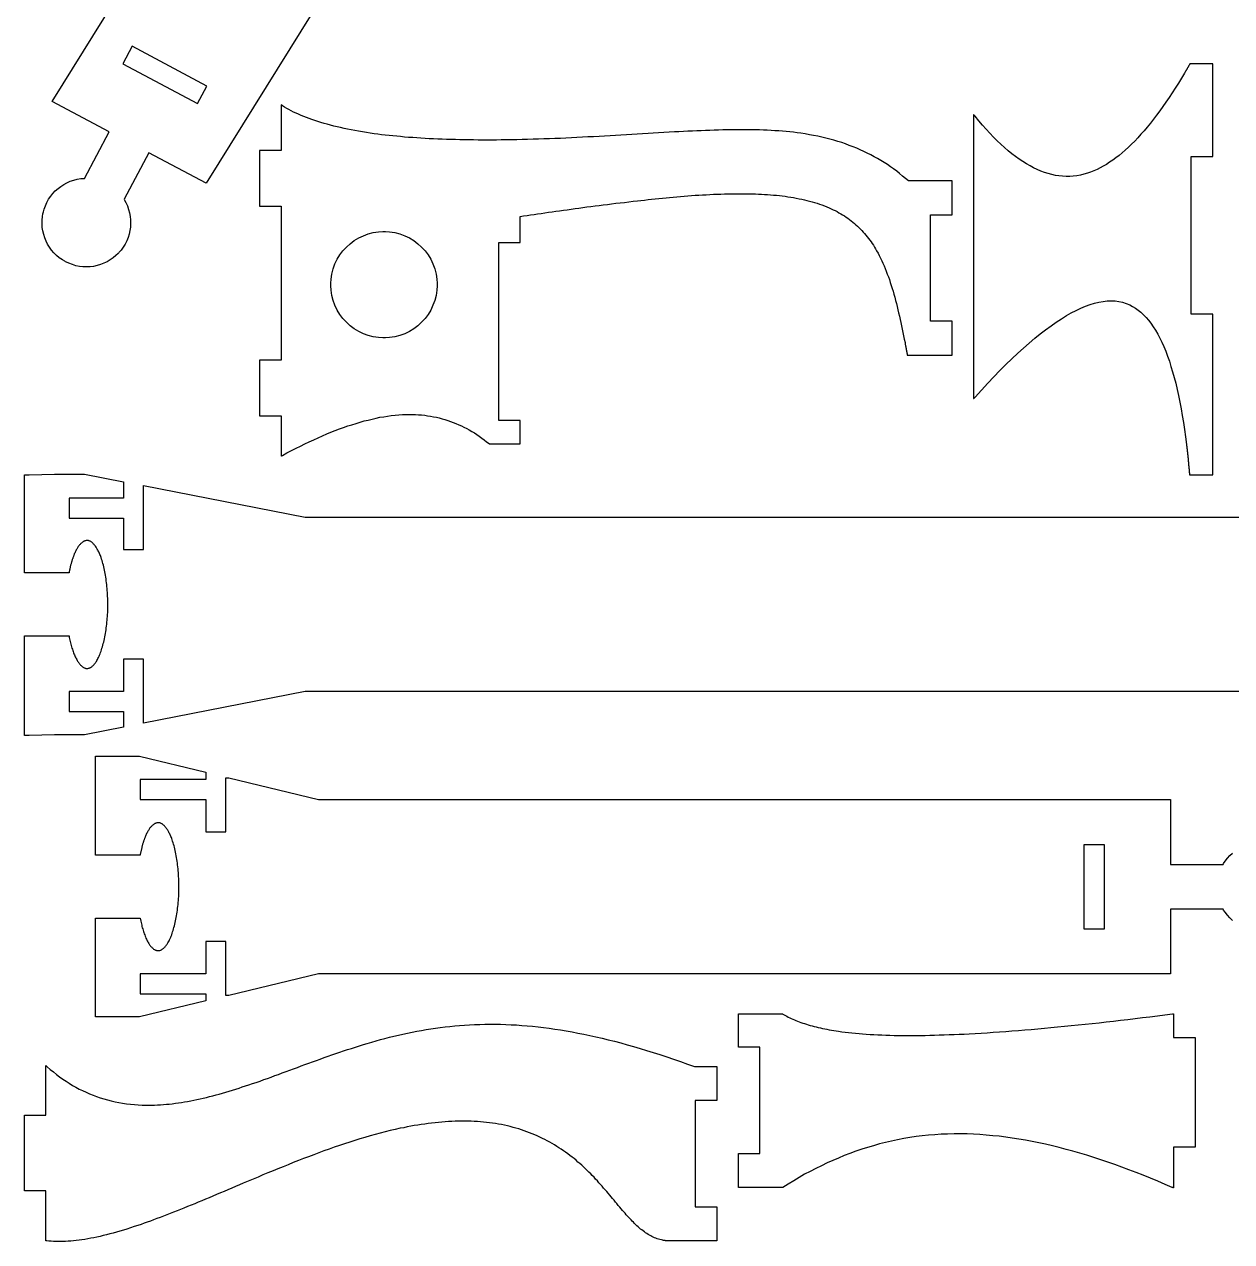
# Model space of a CAD drawing. Extents: x 10 to 260, y 0 to 1543.
# Drawn here: x 10 to 121.9, y 5.7 to 118.5 of the extents above; entities that cross this region are included whole.
import ezdxf

# ---------------------------------------------------------------- set-up
doc = ezdxf.new("R2010")
doc.units = 0
doc.layers.get('0').update_dxf_attribs({"linetype": 'CONTINUOUS'})

msp = doc.modelspace()

# ---------------------------------------------------------------- linework, layer by layer
at = {"color": 0}
for points in [[(67.5, 169.12), (26.84, 103.82), (21.53, 106.64), (19.24, 102.33), (19.28, 102.25), (19.41, 102.03), (19.55, 101.72), (19.66, 101.4), (19.75, 101.08), (19.81, 100.75), (19.84, 100.42), (19.85, 100.09), (19.83, 99.76), (19.78, 99.43), (19.71, 99.11), (19.61, 98.8), (19.49, 98.49), (19.34, 98.19), (19.16, 97.9), (18.96, 97.62), (18.8, 97.43), (18.74, 97.36), (18.68, 97.3), (18.49, 97.12), (18.23, 96.9), (17.95, 96.71), (17.67, 96.54), (17.37, 96.4), (17.06, 96.28), (16.74, 96.19), (16.42, 96.12), (16.09, 96.08), (15.76, 96.07), (15.43, 96.08), (15.1, 96.12), (14.77, 96.18), (14.45, 96.28), (14.13, 96.4), (13.89, 96.51), (13.82, 96.55), (13.74, 96.59), (13.52, 96.72), (13.24, 96.92), (12.98, 97.13), (12.74, 97.37), (12.53, 97.62), (12.33, 97.89), (12.16, 98.17), (12.01, 98.46), (11.89, 98.77), (11.79, 99.08), (11.71, 99.4), (11.66, 99.73), (11.64, 100.07), (11.64, 100.4), (11.68, 100.74), (11.72, 101), (11.74, 101.08), (11.76, 101.17), (11.83, 101.42), (11.95, 101.74), (12.09, 102.04), (12.25, 102.33), (12.44, 102.61), (12.65, 102.87), (12.87, 103.11), (13.12, 103.33), (13.38, 103.53), (13.66, 103.71), (13.95, 103.86), (14.25, 104), (14.57, 104.11), (14.9, 104.19), (15.23, 104.25), (15.49, 104.27), (15.57, 104.27), (17.87, 108.59), (12.57, 111.4), (48.51, 169.19)], [(212.78, 56.72), (36.02, 56.72), (21.03, 53.79), (21.03, 59.72), (19.18, 59.72), (19.18, 56.72), (14.15, 56.72), (14.15, 54.87), (19.18, 54.87), (19.18, 53.42), (15.57, 52.72), (15.11, 52.72), (12.79, 52.7), (10.46, 52.66), (10, 52.64), (10, 61.87), (14.14, 61.87), (14.16, 61.74), (14.19, 61.6), (14.22, 61.48), (14.25, 61.35), (14.28, 61.22), (14.31, 61.1), (14.34, 60.98), (14.38, 60.87), (14.41, 60.75), (14.45, 60.64), (14.48, 60.53), (14.52, 60.43), (14.56, 60.32), (14.6, 60.22), (14.64, 60.13), (14.68, 60.03), (14.72, 59.94), (14.76, 59.85), (14.8, 59.77), (14.85, 59.69), (14.89, 59.61), (14.93, 59.54), (14.98, 59.47), (15.02, 59.4), (15.07, 59.34), (15.12, 59.28), (15.16, 59.23), (15.21, 59.18), (15.25, 59.13), (15.3, 59.09), (15.35, 59.05), (15.39, 59.01), (15.44, 58.98), (15.48, 58.96), (15.53, 58.93), (15.57, 58.91), (15.62, 58.9), (15.66, 58.88), (15.71, 58.87), (15.75, 58.87), (15.8, 58.87), (15.84, 58.87), (15.89, 58.87), (15.93, 58.88), (15.97, 58.89), (16.02, 58.9), (16.06, 58.92), (16.11, 58.94), (16.15, 58.96), (16.2, 58.99), (16.24, 59.02), (16.28, 59.06), (16.33, 59.09), (16.37, 59.14), (16.41, 59.18), (16.46, 59.23), (16.5, 59.28), (16.54, 59.33), (16.59, 59.39), (16.63, 59.45), (16.67, 59.52), (16.71, 59.59), (16.77, 59.68), (16.82, 59.78), (16.87, 59.88), (16.92, 59.99), (16.97, 60.1), (17.02, 60.22), (17.06, 60.34), (17.11, 60.47), (17.15, 60.6), (17.19, 60.73), (17.24, 60.87), (17.28, 61.01), (17.31, 61.16), (17.35, 61.31), (17.39, 61.46), (17.42, 61.62), (17.45, 61.78), (17.48, 61.94), (17.51, 62.1), (17.54, 62.27), (17.57, 62.44), (17.59, 62.61), (17.61, 62.79), (17.63, 62.96), (17.65, 63.14), (17.67, 63.32), (17.68, 63.5), (17.7, 63.69), (17.71, 63.87), (17.72, 64.05), (17.72, 64.24), (17.73, 64.43), (17.73, 64.61), (17.73, 64.8), (17.73, 64.98), (17.73, 65.17), (17.72, 65.36), (17.71, 65.54), (17.7, 65.73), (17.69, 65.91), (17.68, 66.09), (17.67, 66.27), (17.65, 66.45), (17.63, 66.63), (17.61, 66.81), (17.59, 66.98), (17.57, 67.15), (17.54, 67.32), (17.51, 67.49), (17.48, 67.66), (17.45, 67.82), (17.42, 67.98), (17.39, 68.13), (17.35, 68.29), (17.32, 68.44), (17.28, 68.58), (17.24, 68.72), (17.2, 68.86), (17.16, 69), (17.11, 69.13), (17.08, 69.23), (17.04, 69.32), (17, 69.41), (16.96, 69.5), (16.92, 69.59), (16.89, 69.68), (16.85, 69.76), (16.8, 69.83), (16.76, 69.91), (16.72, 69.98), (16.68, 70.05), (16.64, 70.11), (16.59, 70.18), (16.55, 70.23), (16.51, 70.29), (16.46, 70.34), (16.42, 70.39), (16.38, 70.44), (16.33, 70.48), (16.29, 70.52), (16.24, 70.55), (16.2, 70.59), (16.15, 70.61), (16.11, 70.64), (16.06, 70.66), (16.02, 70.68), (15.97, 70.69), (15.93, 70.71), (15.89, 70.71), (15.84, 70.72), (15.8, 70.72), (15.76, 70.72), (15.72, 70.71), (15.68, 70.7), (15.64, 70.69), (15.6, 70.68), (15.56, 70.66), (15.52, 70.65), (15.48, 70.62), (15.44, 70.6), (15.4, 70.57), (15.36, 70.54), (15.32, 70.51), (15.28, 70.47), (15.24, 70.44), (15.2, 70.4), (15.16, 70.35), (15.12, 70.31), (15.08, 70.26), (15.04, 70.21), (15, 70.15), (14.96, 70.1), (14.92, 70.04), (14.89, 69.97), (14.85, 69.91), (14.81, 69.84), (14.78, 69.77), (14.74, 69.7), (14.7, 69.63), (14.67, 69.55), (14.63, 69.47), (14.61, 69.42), (14.59, 69.37), (14.58, 69.32), (14.56, 69.27), (14.54, 69.22), (14.52, 69.17), (14.5, 69.12), (14.48, 69.06), (14.46, 69.01), (14.44, 68.95), (14.43, 68.9), (14.41, 68.84), (14.39, 68.78), (14.37, 68.73), (14.36, 68.67), (14.34, 68.61), (14.33, 68.55), (14.31, 68.49), (14.29, 68.43), (14.28, 68.37), (14.26, 68.3), (14.25, 68.24), (14.23, 68.18), (14.22, 68.11), (14.2, 68.05), (14.19, 67.98), (14.18, 67.92), (14.16, 67.85), (14.15, 67.79), (14.14, 67.72), (14.14, 67.72), (10, 67.72), (10, 76.8), (10.46, 76.81), (12.79, 76.85), (15.11, 76.87), (15.57, 76.87), (19.18, 76.16), (19.18, 74.65), (14.15, 74.65), (14.15, 72.8), (19.18, 72.8), (19.18, 69.87), (21.03, 69.87), (21.03, 75.8), (36.02, 72.87), (212.78, 72.87)], [(121.93, 35.52), (121.69, 35.75), (121.46, 36), (121.25, 36.27), (121.11, 36.48), (121.07, 36.56), (116.19, 36.56), (116.19, 30.57), (37.25, 30.57), (28.96, 28.57), (28.67, 28.57), (28.67, 33.57), (26.82, 33.57), (26.82, 30.57), (20.74, 30.57), (20.74, 28.72), (26.82, 28.72), (26.82, 28.05), (20.67, 26.57), (16.59, 26.57), (16.59, 35.72), (20.73, 35.72), (20.75, 35.59), (20.78, 35.45), (20.81, 35.33), (20.84, 35.2), (20.87, 35.07), (20.9, 34.95), (20.93, 34.83), (20.97, 34.72), (21, 34.6), (21.04, 34.49), (21.07, 34.38), (21.11, 34.28), (21.15, 34.17), (21.19, 34.07), (21.23, 33.98), (21.27, 33.88), (21.31, 33.79), (21.35, 33.7), (21.39, 33.62), (21.44, 33.54), (21.48, 33.46), (21.52, 33.39), (21.57, 33.32), (21.61, 33.25), (21.66, 33.19), (21.7, 33.13), (21.75, 33.08), (21.8, 33.03), (21.84, 32.98), (21.89, 32.94), (21.94, 32.9), (21.98, 32.86), (22.03, 32.83), (22.07, 32.81), (22.12, 32.78), (22.16, 32.76), (22.21, 32.75), (22.25, 32.73), (22.3, 32.72), (22.34, 32.72), (22.38, 32.72), (22.43, 32.72), (22.47, 32.72), (22.52, 32.73), (22.56, 32.74), (22.61, 32.75), (22.65, 32.77), (22.7, 32.79), (22.74, 32.81), (22.78, 32.84), (22.83, 32.87), (22.87, 32.91), (22.92, 32.94), (22.96, 32.99), (23, 33.03), (23.05, 33.08), (23.09, 33.13), (23.13, 33.18), (23.18, 33.24), (23.22, 33.3), (23.26, 33.37), (23.3, 33.44), (23.36, 33.53), (23.41, 33.63), (23.46, 33.73), (23.51, 33.84), (23.56, 33.95), (23.6, 34.07), (23.65, 34.19), (23.7, 34.32), (23.74, 34.45), (23.78, 34.58), (23.82, 34.72), (23.86, 34.86), (23.9, 35.01), (23.94, 35.16), (23.98, 35.31), (24.01, 35.47), (24.04, 35.63), (24.07, 35.79), (24.1, 35.95), (24.13, 36.12), (24.16, 36.29), (24.18, 36.46), (24.2, 36.64), (24.22, 36.81), (24.24, 36.99), (24.26, 37.17), (24.27, 37.35), (24.29, 37.54), (24.3, 37.72), (24.31, 37.9), (24.31, 38.09), (24.32, 38.28), (24.32, 38.46), (24.32, 38.65), (24.32, 38.83), (24.32, 39.02), (24.31, 39.21), (24.3, 39.39), (24.29, 39.58), (24.28, 39.76), (24.27, 39.94), (24.26, 40.12), (24.24, 40.3), (24.22, 40.48), (24.2, 40.66), (24.18, 40.83), (24.15, 41), (24.13, 41.17), (24.1, 41.34), (24.07, 41.51), (24.04, 41.67), (24.01, 41.83), (23.98, 41.98), (23.94, 42.14), (23.91, 42.29), (23.87, 42.43), (23.83, 42.57), (23.79, 42.71), (23.74, 42.85), (23.7, 42.98), (23.66, 43.1), (23.62, 43.19), (23.58, 43.28), (23.55, 43.37), (23.51, 43.45), (23.47, 43.53), (23.43, 43.61), (23.4, 43.68), (23.36, 43.75), (23.32, 43.82), (23.28, 43.89), (23.24, 43.95), (23.19, 44.01), (23.15, 44.07), (23.11, 44.12), (23.07, 44.17), (23.03, 44.22), (22.98, 44.27), (22.94, 44.31), (22.9, 44.35), (22.86, 44.38), (22.81, 44.42), (22.77, 44.45), (22.73, 44.47), (22.69, 44.5), (22.64, 44.52), (22.6, 44.53), (22.56, 44.55), (22.52, 44.56), (22.47, 44.56), (22.43, 44.57), (22.39, 44.57), (22.35, 44.57), (22.31, 44.56), (22.27, 44.55), (22.22, 44.54), (22.18, 44.53), (22.14, 44.51), (22.1, 44.49), (22.06, 44.47), (22.02, 44.44), (21.97, 44.41), (21.93, 44.38), (21.89, 44.35), (21.85, 44.31), (21.81, 44.27), (21.77, 44.23), (21.73, 44.18), (21.68, 44.13), (21.64, 44.08), (21.6, 44.02), (21.56, 43.97), (21.52, 43.9), (21.49, 43.84), (21.45, 43.77), (21.41, 43.71), (21.37, 43.63), (21.33, 43.56), (21.3, 43.48), (21.26, 43.4), (21.22, 43.32), (21.2, 43.27), (21.18, 43.22), (21.16, 43.17), (21.14, 43.12), (21.13, 43.07), (21.11, 43.02), (21.09, 42.97), (21.07, 42.91), (21.05, 42.86), (21.03, 42.8), (21.02, 42.75), (21, 42.69), (20.98, 42.63), (20.96, 42.58), (20.95, 42.52), (20.93, 42.46), (20.91, 42.4), (20.9, 42.34), (20.88, 42.28), (20.87, 42.22), (20.85, 42.15), (20.84, 42.09), (20.82, 42.03), (20.81, 41.96), (20.79, 41.9), (20.78, 41.83), (20.77, 41.77), (20.75, 41.7), (20.74, 41.64), (20.73, 41.57), (20.73, 41.57), (16.59, 41.57), (16.59, 50.72), (20.67, 50.72), (26.82, 49.24), (26.82, 48.57), (20.74, 48.57), (20.74, 46.72), (26.82, 46.72), (26.82, 43.72), (28.67, 43.72), (28.67, 48.72), (28.96, 48.72), (37.25, 46.72), (116.19, 46.72), (116.19, 40.71), (121.07, 40.71), (121.11, 40.78), (121.25, 41), (121.46, 41.27), (121.69, 41.52), (121.93, 41.74)]]:
    msp.add_lwpolyline(points, dxfattribs=at)
for points in [[(19.99, 116.52), (19.12, 114.88), (26.05, 111.2), (26.92, 112.83), (19.99, 116.52)], [(117.95, 76.8), (120.1, 76.8), (120.1, 91.69), (118.1, 91.69), (118.1, 106.3), (120.1, 106.3), (120.1, 114.87), (117.98, 114.87), (117.98, 114.87), (117.97, 114.86), (117.97, 114.86), (117.97, 114.86), (117.97, 114.86), (117.97, 114.86), (117.97, 114.85), (117.97, 114.85), (117.97, 114.85), (117.97, 114.85), (117.97, 114.85), (117.97, 114.85), (117.96, 114.84), (117.96, 114.84), (117.96, 114.84), (117.96, 114.84), (117.96, 114.83), (117.96, 114.83), (117.96, 114.83), (117.96, 114.83), (117.94, 114.8), (117.92, 114.78), (117.91, 114.75), (117.89, 114.72), (117.86, 114.67), (117.85, 114.64), (117.83, 114.61), (117.82, 114.59), (117.78, 114.53), (117.77, 114.51), (117.74, 114.45), (117.72, 114.43), (117.69, 114.37), (117.68, 114.35), (117.66, 114.32), (117.64, 114.29), (117.63, 114.27), (117.61, 114.24), (117.6, 114.22), (117.58, 114.19), (117.55, 114.14), (117.54, 114.11), (117.52, 114.08), (117.49, 114.03), (117.2, 113.55), (116.92, 113.09), (116.63, 112.63), (116.34, 112.19), (116.05, 111.75), (115.76, 111.33), (115.47, 110.92), (115.19, 110.52), (114.9, 110.13), (114.61, 109.75), (114.32, 109.38), (114.03, 109.03), (113.74, 108.69), (113.45, 108.36), (113.16, 108.04), (112.87, 107.73), (112.58, 107.44), (112.29, 107.16), (112, 106.89), (111.71, 106.64), (111.42, 106.4), (111.13, 106.17), (110.83, 105.96), (110.54, 105.76), (110.25, 105.57), (109.96, 105.4), (109.67, 105.24), (109.38, 105.09), (109.08, 104.96), (108.79, 104.85), (108.5, 104.74), (108.17, 104.65), (107.84, 104.57), (107.51, 104.51), (107.18, 104.47), (106.85, 104.45), (106.52, 104.45), (106.19, 104.47), (105.85, 104.5), (105.52, 104.55), (105.19, 104.62), (104.85, 104.71), (104.52, 104.82), (104.18, 104.94), (103.85, 105.09), (103.51, 105.24), (103.18, 105.42), (102.84, 105.61), (102.5, 105.82), (102.17, 106.05), (101.83, 106.29), (101.49, 106.55), (101.15, 106.83), (100.81, 107.12), (100.47, 107.43), (100.13, 107.76), (99.79, 108.1), (99.45, 108.45), (99.11, 108.82), (98.77, 109.21), (98.42, 109.61), (98.08, 110.03), (98.05, 110.06), (98.05, 110.07), (98.02, 110.1), (98.01, 110.11), (98.01, 110.12), (98, 110.12), (97.99, 110.14), (97.98, 110.15), (97.97, 110.16), (97.96, 110.17), (97.95, 110.19), (97.95, 110.19), (97.95, 83.87), (97.95, 83.87), (97.95, 83.88), (97.96, 83.88), (97.96, 83.89), (97.97, 83.89), (97.97, 83.9), (97.98, 83.9), (97.98, 83.91), (97.99, 83.91), (97.99, 83.92), (97.99, 83.92), (98, 83.92), (98, 83.93), (98.01, 83.93), (98.01, 83.94), (98.02, 83.94), (98.02, 83.95), (98.02, 83.95), (98.03, 83.96), (98.03, 83.96), (98.04, 83.97), (98.04, 83.97), (98.05, 83.98), (98.06, 83.99), (98.06, 83.99), (98.06, 84), (98.07, 84), (98.07, 84.01), (98.08, 84.01), (98.67, 84.66), (99.25, 85.28), (99.82, 85.89), (100.39, 86.47), (100.94, 87.02), (101.49, 87.56), (102.04, 88.07), (102.57, 88.55), (103.1, 89.01), (103.61, 89.45), (104.12, 89.86), (104.62, 90.25), (105.12, 90.61), (105.6, 90.95), (106.08, 91.26), (106.54, 91.55), (107, 91.81), (107.45, 92.04), (107.89, 92.25), (108.32, 92.43), (108.74, 92.58), (109.15, 92.71), (109.55, 92.8), (109.94, 92.87), (110.33, 92.91), (110.7, 92.93), (111.06, 92.91), (111.41, 92.86), (111.75, 92.79), (112.09, 92.69), (112.41, 92.55), (112.68, 92.41), (112.94, 92.25), (113.19, 92.07), (113.44, 91.87), (113.69, 91.64), (113.92, 91.39), (114.15, 91.13), (114.37, 90.84), (114.58, 90.53), (114.79, 90.2), (115, 89.85), (115.19, 89.48), (115.38, 89.09), (115.56, 88.68), (115.74, 88.25), (115.91, 87.8), (116.08, 87.34), (116.23, 86.85), (116.38, 86.35), (116.53, 85.82), (116.67, 85.28), (116.8, 84.72), (116.93, 84.14), (117.05, 83.55), (117.17, 82.93), (117.28, 82.3), (117.39, 81.66), (117.48, 80.99), (117.58, 80.31), (117.67, 79.61), (117.68, 79.52), (117.69, 79.43), (117.7, 79.35), (117.71, 79.26), (117.72, 79.17), (117.73, 79.08), (117.74, 78.99), (117.75, 78.9), (117.76, 78.81), (117.77, 78.72), (117.78, 78.63), (117.79, 78.54), (117.8, 78.45), (117.81, 78.36), (117.82, 78.27), (117.83, 78.17), (117.83, 78.08), (117.84, 77.99), (117.85, 77.9), (117.86, 77.81), (117.87, 77.71), (117.88, 77.62), (117.89, 77.53), (117.9, 77.43), (117.91, 77.34), (117.91, 77.24), (117.92, 77.15), (117.93, 77.06), (117.94, 76.96), (117.95, 76.87), (117.95, 76.8)], [(33.8, 111.07), (33.8, 106.84), (31.8, 106.84), (31.8, 101.69), (33.8, 101.69), (33.8, 87.42), (31.8, 87.42), (31.8, 82.27), (33.8, 82.27), (33.8, 78.54), (33.81, 78.55), (33.81, 78.55), (33.81, 78.55), (33.83, 78.56), (33.83, 78.56), (33.86, 78.57), (33.86, 78.58), (33.88, 78.59), (33.88, 78.59), (33.9, 78.6), (33.9, 78.6), (33.91, 78.6), (34.33, 78.83), (34.75, 79.05), (35.17, 79.26), (35.58, 79.47), (35.99, 79.67), (36.4, 79.87), (36.81, 80.06), (37.21, 80.24), (37.62, 80.42), (38.02, 80.59), (38.41, 80.75), (38.8, 80.9), (39.2, 81.05), (39.58, 81.19), (39.97, 81.33), (40.35, 81.45), (40.73, 81.57), (41.11, 81.68), (41.48, 81.79), (41.85, 81.88), (42.21, 81.97), (42.58, 82.05), (42.94, 82.13), (43.3, 82.19), (43.65, 82.25), (44, 82.29), (44.35, 82.33), (44.69, 82.36), (45.03, 82.38), (45.37, 82.4), (45.66, 82.4), (45.95, 82.4), (46.24, 82.39), (46.52, 82.37), (46.81, 82.35), (47.09, 82.32), (47.36, 82.28), (47.64, 82.24), (47.91, 82.19), (48.18, 82.13), (48.44, 82.07), (48.71, 82), (48.97, 81.92), (49.23, 81.84), (49.49, 81.75), (49.74, 81.66), (49.99, 81.56), (50.24, 81.45), (50.49, 81.33), (50.73, 81.21), (50.98, 81.09), (51.21, 80.96), (51.45, 80.82), (51.69, 80.68), (51.92, 80.53), (52.15, 80.37), (52.38, 80.21), (52.61, 80.04), (52.83, 79.87), (53.05, 79.7), (53.05, 79.69), (53.05, 79.69), (53.05, 79.69), (53.06, 79.69), (53.06, 79.69), (53.06, 79.69), (53.06, 79.69), (53.06, 79.69), (53.06, 79.69), (53.06, 79.69), (53.06, 79.69), (53.06, 79.69), (53.06, 79.69), (53.06, 79.69), (53.06, 79.69), (53.07, 79.69), (53.07, 79.68), (53.07, 79.68), (53.07, 79.68), (53.07, 79.68), (53.07, 79.68), (53.07, 79.68), (53.07, 79.68), (53.07, 79.68), (53.07, 79.68), (53.07, 79.68), (55.95, 79.68), (55.95, 81.83), (53.95, 81.83), (53.95, 98.34), (55.95, 98.34), (55.95, 100.74), (56.26, 100.79), (56.58, 100.84), (56.9, 100.89), (57.22, 100.93), (57.55, 100.98), (57.88, 101.03), (58.22, 101.08), (58.56, 101.13), (58.9, 101.18), (59.24, 101.23), (59.59, 101.27), (59.94, 101.32), (60.3, 101.37), (60.65, 101.42), (61.02, 101.47), (61.38, 101.52), (61.75, 101.57), (62.12, 101.62), (62.49, 101.67), (62.87, 101.72), (63.25, 101.76), (63.63, 101.81), (64.02, 101.86), (64.41, 101.91), (64.8, 101.96), (65.2, 102), (65.59, 102.05), (65.99, 102.1), (66.4, 102.15), (66.81, 102.19), (67.13, 102.23), (67.46, 102.26), (67.78, 102.3), (68.11, 102.33), (68.44, 102.37), (68.78, 102.4), (69.11, 102.44), (69.45, 102.47), (69.78, 102.5), (70.12, 102.53), (70.46, 102.56), (70.79, 102.59), (71.13, 102.62), (71.47, 102.65), (71.81, 102.67), (72.15, 102.7), (72.49, 102.72), (72.83, 102.74), (73.17, 102.76), (73.51, 102.78), (73.85, 102.8), (74.19, 102.81), (74.53, 102.82), (74.87, 102.83), (75.21, 102.84), (75.54, 102.85), (75.88, 102.85), (76.21, 102.85), (76.55, 102.85), (76.88, 102.85), (77.17, 102.85), (77.45, 102.84), (77.74, 102.83), (78.02, 102.82), (78.3, 102.81), (78.58, 102.79), (78.86, 102.77), (79.14, 102.75), (79.41, 102.73), (79.68, 102.7), (79.95, 102.67), (80.22, 102.64), (80.48, 102.61), (80.75, 102.57), (81.01, 102.53), (81.26, 102.49), (81.52, 102.44), (81.77, 102.39), (82.02, 102.34), (82.27, 102.29), (82.51, 102.23), (82.75, 102.17), (82.99, 102.1), (83.22, 102.04), (83.45, 101.96), (83.68, 101.89), (83.9, 101.81), (84.12, 101.73), (84.34, 101.64), (84.55, 101.55), (84.76, 101.46), (84.94, 101.37), (85.12, 101.28), (85.3, 101.19), (85.47, 101.09), (85.64, 100.99), (85.81, 100.89), (85.98, 100.79), (86.14, 100.68), (86.3, 100.57), (86.45, 100.45), (86.61, 100.34), (86.75, 100.22), (86.9, 100.09), (87.05, 99.97), (87.19, 99.84), (87.32, 99.71), (87.46, 99.57), (87.59, 99.43), (87.72, 99.29), (87.85, 99.15), (87.97, 99), (88.09, 98.86), (88.21, 98.7), (88.33, 98.55), (88.44, 98.39), (88.55, 98.23), (88.66, 98.07), (88.76, 97.9), (88.86, 97.73), (88.96, 97.56), (89.09, 97.33), (89.21, 97.11), (89.32, 96.88), (89.44, 96.64), (89.55, 96.4), (89.65, 96.16), (89.75, 95.91), (89.85, 95.66), (89.95, 95.41), (90.05, 95.15), (90.14, 94.89), (90.23, 94.62), (90.31, 94.36), (90.4, 94.08), (90.48, 93.81), (90.56, 93.53), (90.64, 93.25), (90.71, 92.97), (90.79, 92.68), (90.86, 92.39), (90.93, 92.1), (91, 91.81), (91.07, 91.51), (91.14, 91.21), (91.21, 90.91), (91.27, 90.6), (91.34, 90.3), (91.4, 89.99), (91.46, 89.68), (91.52, 89.36), (91.59, 89.05), (91.59, 89.01), (91.61, 88.94), (91.62, 88.9), (91.62, 88.87), (91.63, 88.83), (91.64, 88.79), (91.65, 88.72), (91.66, 88.68), (91.67, 88.64), (91.68, 88.57), (91.69, 88.53), (91.69, 88.5), (91.71, 88.39), (91.72, 88.35), (91.73, 88.31), (91.73, 88.27), (91.74, 88.24), (91.75, 88.2), (91.76, 88.16), (91.76, 88.13), (91.77, 88.09), (91.78, 88.05), (91.78, 88.01), (91.79, 87.98), (91.8, 87.94), (91.8, 87.9), (91.8, 87.9), (91.8, 87.9), (91.8, 87.9), (91.8, 87.9), (91.81, 87.9), (91.81, 87.9), (91.81, 87.9), (91.81, 87.9), (91.81, 87.89), (91.81, 87.89), (91.81, 87.89), (91.81, 87.89), (91.81, 87.89), (91.81, 87.89), (91.81, 87.89), (91.81, 87.89), (91.81, 87.89), (91.81, 87.89), (91.81, 87.89), (91.81, 87.88), (91.81, 87.88), (91.81, 87.88), (91.81, 87.88), (91.81, 87.88), (91.81, 87.88), (95.95, 87.88), (95.95, 91.03), (93.95, 91.03), (93.95, 100.88), (95.95, 100.88), (95.95, 104.03), (91.9, 104.03), (91.64, 104.26), (91.37, 104.49), (91.09, 104.72), (90.82, 104.94), (90.53, 105.15), (90.25, 105.35), (89.96, 105.55), (89.66, 105.74), (89.36, 105.93), (89.05, 106.11), (88.74, 106.28), (88.42, 106.45), (88.1, 106.61), (87.78, 106.77), (87.45, 106.92), (87.12, 107.06), (86.78, 107.2), (86.43, 107.33), (86.08, 107.46), (85.73, 107.58), (85.37, 107.69), (85.01, 107.8), (84.64, 107.9), (84.27, 108), (83.89, 108.09), (83.51, 108.17), (83.12, 108.25), (82.73, 108.32), (82.33, 108.39), (81.93, 108.45), (81.6, 108.5), (81.27, 108.54), (80.93, 108.58), (80.59, 108.61), (80.24, 108.64), (79.89, 108.67), (79.54, 108.69), (79.19, 108.72), (78.83, 108.73), (78.47, 108.75), (78.11, 108.76), (77.74, 108.77), (77.37, 108.78), (77, 108.78), (76.62, 108.78), (76.24, 108.78), (75.86, 108.78), (75.48, 108.78), (75.09, 108.77), (74.7, 108.76), (74.3, 108.75), (73.91, 108.74), (73.51, 108.72), (73.11, 108.71), (72.7, 108.69), (72.3, 108.67), (71.89, 108.65), (71.48, 108.63), (71.06, 108.61), (70.64, 108.59), (70.23, 108.57), (69.74, 108.54), (69.25, 108.51), (68.76, 108.48), (68.27, 108.45), (67.78, 108.42), (67.28, 108.39), (66.78, 108.37), (66.28, 108.34), (65.78, 108.31), (65.27, 108.28), (64.77, 108.25), (64.26, 108.22), (63.75, 108.19), (63.24, 108.16), (62.73, 108.13), (62.22, 108.11), (61.71, 108.08), (61.2, 108.06), (60.69, 108.03), (60.18, 108.01), (59.67, 107.98), (59.16, 107.96), (58.65, 107.94), (58.14, 107.92), (57.64, 107.91), (57.13, 107.89), (56.63, 107.87), (56.13, 107.86), (55.63, 107.85), (55.13, 107.84), (54.63, 107.83), (54.19, 107.83), (53.75, 107.82), (53.32, 107.82), (52.88, 107.82), (52.45, 107.82), (52.03, 107.82), (51.6, 107.83), (51.18, 107.83), (50.76, 107.84), (50.34, 107.85), (49.93, 107.86), (49.52, 107.87), (49.11, 107.88), (48.71, 107.9), (48.3, 107.91), (47.91, 107.93), (47.51, 107.95), (47.12, 107.97), (46.74, 107.99), (46.35, 108.02), (45.98, 108.05), (45.6, 108.07), (45.23, 108.1), (44.86, 108.14), (44.5, 108.17), (44.14, 108.21), (43.79, 108.24), (43.44, 108.28), (43.1, 108.32), (42.76, 108.37), (42.42, 108.41), (42.05, 108.46), (41.69, 108.52), (41.33, 108.58), (40.97, 108.64), (40.62, 108.7), (40.28, 108.76), (39.95, 108.83), (39.62, 108.9), (39.29, 108.97), (38.98, 109.04), (38.66, 109.12), (38.36, 109.2), (38.06, 109.28), (37.77, 109.36), (37.48, 109.45), (37.2, 109.53), (36.92, 109.62), (36.65, 109.72), (36.39, 109.81), (36.14, 109.91), (35.88, 110.01), (35.64, 110.11), (35.4, 110.21), (35.17, 110.32), (34.95, 110.42), (34.73, 110.53), (34.51, 110.65), (34.31, 110.76), (34.11, 110.88), (33.91, 111), (33.8, 111.07)], [(43.32, 99.35), (43.45, 99.35), (43.83, 99.32), (44.32, 99.25), (44.79, 99.13), (45.24, 98.96), (45.67, 98.75), (46.08, 98.51), (46.46, 98.22), (46.81, 97.9), (47.12, 97.55), (47.41, 97.18), (47.65, 96.77), (47.86, 96.34), (48.03, 95.89), (48.15, 95.41), (48.22, 94.93), (48.25, 94.55), (48.25, 94.42), (48.25, 94.3), (48.22, 93.92), (48.15, 93.43), (48.03, 92.96), (47.86, 92.51), (47.65, 92.07), (47.41, 91.67), (47.12, 91.29), (46.81, 90.94), (46.46, 90.62), (46.08, 90.34), (45.67, 90.09), (45.24, 89.88), (44.79, 89.72), (44.32, 89.6), (43.83, 89.52), (43.45, 89.5), (43.32, 89.5), (43.2, 89.5), (42.82, 89.52), (42.33, 89.6), (41.86, 89.72), (41.41, 89.88), (40.98, 90.09), (40.57, 90.34), (40.19, 90.62), (39.84, 90.94), (39.52, 91.29), (39.24, 91.67), (38.99, 92.07), (38.78, 92.51), (38.62, 92.96), (38.5, 93.43), (38.42, 93.92), (38.4, 94.3), (38.4, 94.42), (38.4, 94.55), (38.42, 94.93), (38.5, 95.41), (38.62, 95.89), (38.78, 96.34), (38.99, 96.77), (39.24, 97.18), (39.52, 97.55), (39.84, 97.9), (40.19, 98.22), (40.57, 98.51), (40.98, 98.75), (41.41, 98.96), (41.86, 99.13), (42.33, 99.25), (42.82, 99.32), (43.2, 99.35), (43.32, 99.35)], [(108.19, 42.56), (110.03, 42.56), (110.03, 34.71), (108.19, 34.71), (108.19, 42.56)], [(116.45, 10.73), (116.45, 10.73), (116.44, 10.73), (116.44, 10.73), (116.44, 10.73), (116.43, 10.74), (116.43, 10.74), (116.42, 10.74), (116.42, 10.74), (116.42, 10.74), (116.41, 10.74), (116.41, 10.75), (116.41, 10.75), (116.4, 10.75), (116.4, 10.75), (116.4, 10.75), (116.39, 10.75), (116.39, 10.75), (116.39, 10.76), (116.38, 10.76), (116.38, 10.76), (116.38, 10.76), (116.37, 10.76), (116.37, 10.76), (116.36, 10.77), (116.36, 10.77), (116.36, 10.77), (116.35, 10.77), (116.35, 10.77), (115.68, 11.06), (115, 11.35), (114.34, 11.63), (113.67, 11.9), (113, 12.16), (112.34, 12.41), (111.69, 12.66), (111.03, 12.89), (110.38, 13.12), (109.73, 13.34), (109.08, 13.55), (108.43, 13.75), (107.79, 13.94), (107.15, 14.13), (106.51, 14.3), (105.88, 14.47), (105.25, 14.62), (104.62, 14.77), (104, 14.9), (103.38, 15.03), (102.76, 15.15), (102.15, 15.25), (101.53, 15.35), (100.93, 15.43), (100.32, 15.51), (99.72, 15.57), (99.12, 15.63), (98.53, 15.67), (97.93, 15.71), (97.35, 15.73), (96.74, 15.74), (96.14, 15.74), (95.54, 15.72), (94.95, 15.7), (94.36, 15.66), (93.78, 15.61), (93.19, 15.55), (92.62, 15.48), (92.04, 15.39), (91.47, 15.3), (90.9, 15.19), (90.34, 15.07), (89.78, 14.94), (89.22, 14.8), (88.67, 14.64), (88.12, 14.48), (87.58, 14.31), (87.03, 14.12), (86.49, 13.92), (85.96, 13.72), (85.42, 13.5), (84.89, 13.27), (84.37, 13.04), (83.84, 12.79), (83.32, 12.53), (82.81, 12.26), (82.29, 11.99), (81.78, 11.7), (81.28, 11.4), (80.77, 11.09), (80.27, 10.78), (80.27, 10.78), (80.27, 10.78), (80.27, 10.78), (80.27, 10.78), (80.26, 10.77), (80.26, 10.77), (80.26, 10.77), (80.26, 10.77), (80.26, 10.77), (80.26, 10.77), (80.26, 10.77), (80.26, 10.77), (80.26, 10.77), (80.26, 10.77), (80.26, 10.77), (80.26, 10.77), (80.26, 10.77), (80.26, 10.77), (80.25, 10.77), (80.25, 10.77), (80.25, 10.77), (80.25, 10.77), (80.25, 10.77), (80.25, 10.77), (80.25, 10.77), (80.25, 10.77), (76.15, 10.77), (76.15, 13.92), (78.15, 13.92), (78.15, 23.77), (76.15, 23.77), (76.15, 26.85), (80.25, 26.85), (80.27, 26.84), (80.39, 26.77), (80.51, 26.7), (80.64, 26.63), (80.77, 26.56), (80.91, 26.49), (81.05, 26.43), (81.19, 26.36), (81.34, 26.3), (81.48, 26.24), (81.64, 26.18), (81.79, 26.12), (81.95, 26.06), (82.12, 26), (82.28, 25.95), (82.45, 25.89), (82.63, 25.84), (82.81, 25.79), (82.99, 25.74), (83.17, 25.69), (83.36, 25.64), (83.55, 25.6), (83.75, 25.55), (83.94, 25.51), (84.15, 25.47), (84.35, 25.43), (84.56, 25.39), (84.78, 25.35), (85, 25.31), (85.22, 25.28), (85.44, 25.24), (85.74, 25.2), (86.04, 25.16), (86.35, 25.12), (86.67, 25.09), (86.99, 25.06), (87.33, 25.03), (87.66, 25), (88, 24.97), (88.35, 24.95), (88.71, 24.93), (89.07, 24.91), (89.44, 24.9), (89.81, 24.88), (90.19, 24.87), (90.58, 24.86), (90.97, 24.86), (91.37, 24.85), (91.78, 24.85), (92.19, 24.85), (92.6, 24.85), (93.02, 24.86), (93.45, 24.86), (93.89, 24.87), (94.32, 24.88), (94.77, 24.9), (95.22, 24.91), (95.67, 24.93), (96.14, 24.95), (96.6, 24.97), (97.07, 24.99), (97.55, 25.01), (98.1, 25.05), (98.65, 25.08), (99.21, 25.11), (99.77, 25.15), (100.34, 25.19), (100.92, 25.23), (101.5, 25.28), (102.09, 25.32), (102.68, 25.37), (103.28, 25.42), (103.89, 25.48), (104.5, 25.53), (105.11, 25.59), (105.73, 25.65), (106.36, 25.71), (106.99, 25.77), (107.63, 25.84), (108.27, 25.9), (108.92, 25.97), (109.58, 26.04), (110.23, 26.11), (110.9, 26.19), (111.56, 26.27), (112.24, 26.34), (112.91, 26.42), (113.6, 26.51), (114.28, 26.59), (114.97, 26.67), (115.67, 26.76), (116.37, 26.85), (116.38, 26.85), (116.38, 26.85), (116.38, 26.85), (116.39, 26.85), (116.39, 26.85), (116.39, 26.85), (116.39, 26.85), (116.4, 26.85), (116.4, 26.85), (116.41, 26.85), (116.41, 26.85), (116.41, 26.85), (116.41, 26.85), (116.42, 26.86), (116.42, 26.86), (116.42, 26.86), (116.42, 26.86), (116.43, 26.86), (116.43, 26.86), (116.44, 26.86), (116.44, 26.86), (116.44, 26.86), (116.45, 26.86), (116.45, 26.86), (116.46, 26.86), (116.46, 24.67), (118.46, 24.67), (118.46, 14.52), (116.46, 14.52), (116.46, 10.73), (116.45, 10.73)], [(70.04, 5.82), (70.01, 5.82), (69.98, 5.82), (69.95, 5.82), (69.92, 5.82), (69.79, 5.82), (69.76, 5.82), (69.73, 5.82), (69.7, 5.82), (69.67, 5.82), (69.64, 5.82), (69.61, 5.82), (69.57, 5.83), (69.54, 5.83), (69.51, 5.83), (69.48, 5.83), (69.45, 5.84), (69.42, 5.84), (69.39, 5.84), (69.36, 5.85), (69.33, 5.85), (69.3, 5.86), (69.27, 5.86), (69.24, 5.86), (69.21, 5.87), (69.18, 5.87), (69.15, 5.88), (69.02, 5.91), (68.89, 5.94), (68.76, 5.97), (68.64, 6.01), (68.51, 6.06), (68.39, 6.11), (68.27, 6.16), (68.14, 6.22), (68.03, 6.28), (67.91, 6.35), (67.79, 6.42), (67.67, 6.49), (67.56, 6.57), (67.44, 6.65), (67.33, 6.74), (67.21, 6.83), (67.1, 6.92), (66.99, 7.01), (66.87, 7.11), (66.76, 7.21), (66.65, 7.32), (66.54, 7.42), (66.43, 7.54), (66.32, 7.65), (66.21, 7.76), (66.1, 7.88), (65.99, 8), (65.88, 8.12), (65.77, 8.25), (65.65, 8.38), (65.54, 8.51), (65.42, 8.65), (65.29, 8.8), (65.16, 8.96), (65.03, 9.11), (64.9, 9.27), (64.77, 9.42), (64.64, 9.58), (64.5, 9.74), (64.37, 9.9), (64.23, 10.07), (64.09, 10.23), (63.96, 10.39), (63.81, 10.56), (63.67, 10.72), (63.53, 10.89), (63.38, 11.05), (63.23, 11.21), (63.09, 11.38), (62.93, 11.54), (62.78, 11.71), (62.62, 11.87), (62.47, 12.03), (62.3, 12.19), (62.14, 12.35), (61.98, 12.51), (61.81, 12.67), (61.64, 12.83), (61.47, 12.98), (61.29, 13.13), (61.12, 13.29), (60.93, 13.44), (60.74, 13.59), (60.54, 13.74), (60.35, 13.89), (60.15, 14.03), (59.94, 14.18), (59.74, 14.31), (59.53, 14.45), (59.32, 14.58), (59.11, 14.71), (58.89, 14.84), (58.67, 14.97), (58.44, 15.09), (58.22, 15.21), (57.99, 15.32), (57.76, 15.43), (57.52, 15.54), (57.29, 15.64), (57.04, 15.74), (56.8, 15.84), (56.55, 15.93), (56.3, 16.02), (56.05, 16.11), (55.8, 16.19), (55.54, 16.27), (55.28, 16.34), (55.01, 16.41), (54.75, 16.47), (54.48, 16.53), (54.21, 16.59), (53.93, 16.64), (53.66, 16.69), (53.38, 16.73), (53.11, 16.77), (52.83, 16.8), (52.54, 16.83), (52.26, 16.85), (51.97, 16.87), (51.68, 16.89), (51.39, 16.9), (51.1, 16.91), (50.8, 16.91), (50.5, 16.91), (50.2, 16.91), (49.9, 16.9), (49.6, 16.89), (49.29, 16.87), (48.98, 16.85), (48.67, 16.83), (48.36, 16.8), (48.05, 16.77), (47.73, 16.73), (47.41, 16.69), (47.1, 16.65), (46.77, 16.6), (46.45, 16.55), (46.13, 16.5), (45.81, 16.44), (45.48, 16.38), (45.15, 16.31), (44.82, 16.25), (44.36, 16.15), (43.9, 16.04), (43.44, 15.92), (42.97, 15.8), (42.5, 15.68), (42.03, 15.55), (41.56, 15.41), (41.09, 15.27), (40.61, 15.12), (40.14, 14.97), (39.66, 14.81), (39.19, 14.65), (38.71, 14.49), (38.24, 14.32), (37.76, 14.15), (37.28, 13.98), (36.81, 13.8), (36.34, 13.62), (35.86, 13.44), (35.39, 13.26), (34.91, 13.07), (34.44, 12.88), (33.97, 12.69), (33.5, 12.5), (33.04, 12.31), (32.57, 12.12), (32.11, 11.93), (31.65, 11.74), (31.19, 11.54), (30.73, 11.35), (30.28, 11.16), (29.92, 11.01), (29.57, 10.86), (29.21, 10.71), (28.86, 10.56), (28.51, 10.41), (28.16, 10.26), (27.81, 10.11), (27.47, 9.97), (27.12, 9.82), (26.78, 9.68), (26.45, 9.54), (26.11, 9.4), (25.78, 9.26), (25.45, 9.13), (25.12, 9), (24.79, 8.86), (24.47, 8.73), (24.15, 8.61), (23.83, 8.48), (23.52, 8.36), (23.2, 8.23), (22.89, 8.11), (22.59, 8), (22.28, 7.88), (21.98, 7.77), (21.68, 7.66), (21.39, 7.56), (21.09, 7.45), (20.81, 7.35), (20.52, 7.25), (20.18, 7.14), (19.84, 7.03), (19.51, 6.92), (19.18, 6.82), (18.86, 6.72), (18.54, 6.63), (18.22, 6.55), (17.91, 6.46), (17.61, 6.38), (17.31, 6.31), (17.01, 6.24), (16.72, 6.17), (16.43, 6.11), (16.15, 6.06), (15.88, 6.01), (15.6, 5.96), (15.34, 5.92), (15.07, 5.88), (14.81, 5.85), (14.56, 5.82), (14.31, 5.8), (14.06, 5.78), (13.82, 5.76), (13.59, 5.75), (13.36, 5.75), (13.13, 5.75), (12.91, 5.76), (12.69, 5.76), (12.48, 5.78), (12.27, 5.8), (12.07, 5.82), (12.06, 5.82), (12.06, 5.82), (12.05, 5.82), (12.05, 5.83), (12.04, 5.83), (12.04, 5.83), (12.03, 5.83), (12.03, 5.83), (12.02, 5.83), (12.02, 5.83), (12.01, 5.83), (12.01, 5.83), (12, 5.83), (12, 10.47), (10, 10.47), (10, 17.48), (12, 17.48), (12, 22.07), (12.12, 21.95), (12.4, 21.71), (12.69, 21.47), (12.97, 21.24), (13.27, 21.02), (13.56, 20.81), (13.86, 20.61), (14.16, 20.42), (14.46, 20.23), (14.77, 20.06), (15.08, 19.89), (15.4, 19.74), (15.72, 19.59), (16.04, 19.45), (16.37, 19.32), (16.7, 19.19), (17.03, 19.08), (17.36, 18.98), (17.71, 18.88), (18.05, 18.79), (18.4, 18.71), (18.75, 18.64), (19.1, 18.58), (19.46, 18.53), (19.82, 18.49), (20.19, 18.45), (20.56, 18.43), (20.93, 18.41), (21.31, 18.4), (21.69, 18.4), (22.07, 18.41), (22.34, 18.42), (22.61, 18.43), (22.88, 18.45), (23.16, 18.48), (23.43, 18.5), (23.71, 18.53), (23.99, 18.57), (24.27, 18.61), (24.55, 18.65), (24.84, 18.7), (25.12, 18.75), (25.41, 18.8), (25.7, 18.86), (25.99, 18.92), (26.28, 18.98), (26.57, 19.05), (26.87, 19.12), (27.16, 19.19), (27.46, 19.27), (27.76, 19.35), (28.06, 19.43), (28.36, 19.52), (28.66, 19.6), (28.97, 19.69), (29.27, 19.78), (29.58, 19.88), (29.89, 19.98), (30.19, 20.08), (30.5, 20.18), (30.81, 20.28), (31.15, 20.4), (31.49, 20.51), (31.84, 20.63), (32.18, 20.76), (32.52, 20.88), (32.87, 21), (33.21, 21.13), (33.56, 21.25), (33.9, 21.38), (34.25, 21.51), (34.6, 21.64), (34.95, 21.77), (35.3, 21.9), (35.65, 22.03), (36, 22.16), (36.36, 22.29), (36.71, 22.41), (37.07, 22.54), (37.42, 22.67), (37.78, 22.8), (38.14, 22.93), (38.5, 23.05), (38.86, 23.18), (39.22, 23.3), (39.58, 23.42), (39.94, 23.55), (40.31, 23.66), (40.67, 23.78), (41.04, 23.9), (41.41, 24.01), (41.77, 24.12), (42.18, 24.24), (42.59, 24.36), (43, 24.47), (43.41, 24.58), (43.82, 24.69), (44.24, 24.79), (44.66, 24.89), (45.08, 24.98), (45.5, 25.07), (45.93, 25.16), (46.35, 25.24), (46.78, 25.32), (47.22, 25.4), (47.65, 25.47), (48.09, 25.53), (48.53, 25.59), (48.98, 25.65), (49.42, 25.7), (49.88, 25.74), (50.33, 25.78), (50.79, 25.82), (51.25, 25.84), (51.72, 25.87), (52.19, 25.88), (52.66, 25.9), (53.14, 25.9), (53.62, 25.9), (54.11, 25.89), (54.6, 25.88), (55.1, 25.85), (55.59, 25.83), (56.08, 25.79), (56.58, 25.75), (57.08, 25.71), (57.59, 25.65), (58.1, 25.59), (58.62, 25.52), (59.14, 25.45), (59.67, 25.37), (60.21, 25.28), (60.74, 25.18), (61.29, 25.08), (61.84, 24.97), (62.39, 24.86), (62.96, 24.73), (63.52, 24.6), (64.09, 24.46), (64.67, 24.32), (65.26, 24.16), (65.85, 24), (66.44, 23.83), (67.05, 23.66), (67.65, 23.47), (68.27, 23.28), (68.89, 23.09), (69.52, 22.88), (70.15, 22.66), (70.79, 22.44), (71.44, 22.21), (72.09, 21.97), (74.15, 21.97), (74.15, 18.82), (72.15, 18.82), (72.15, 8.97), (74.15, 8.97), (74.15, 5.82), (70.08, 5.82), (70.04, 5.82)]]:
    msp.add_lwpolyline(points, close=True, dxfattribs=at)

doc.saveas('drawing.dxf')
